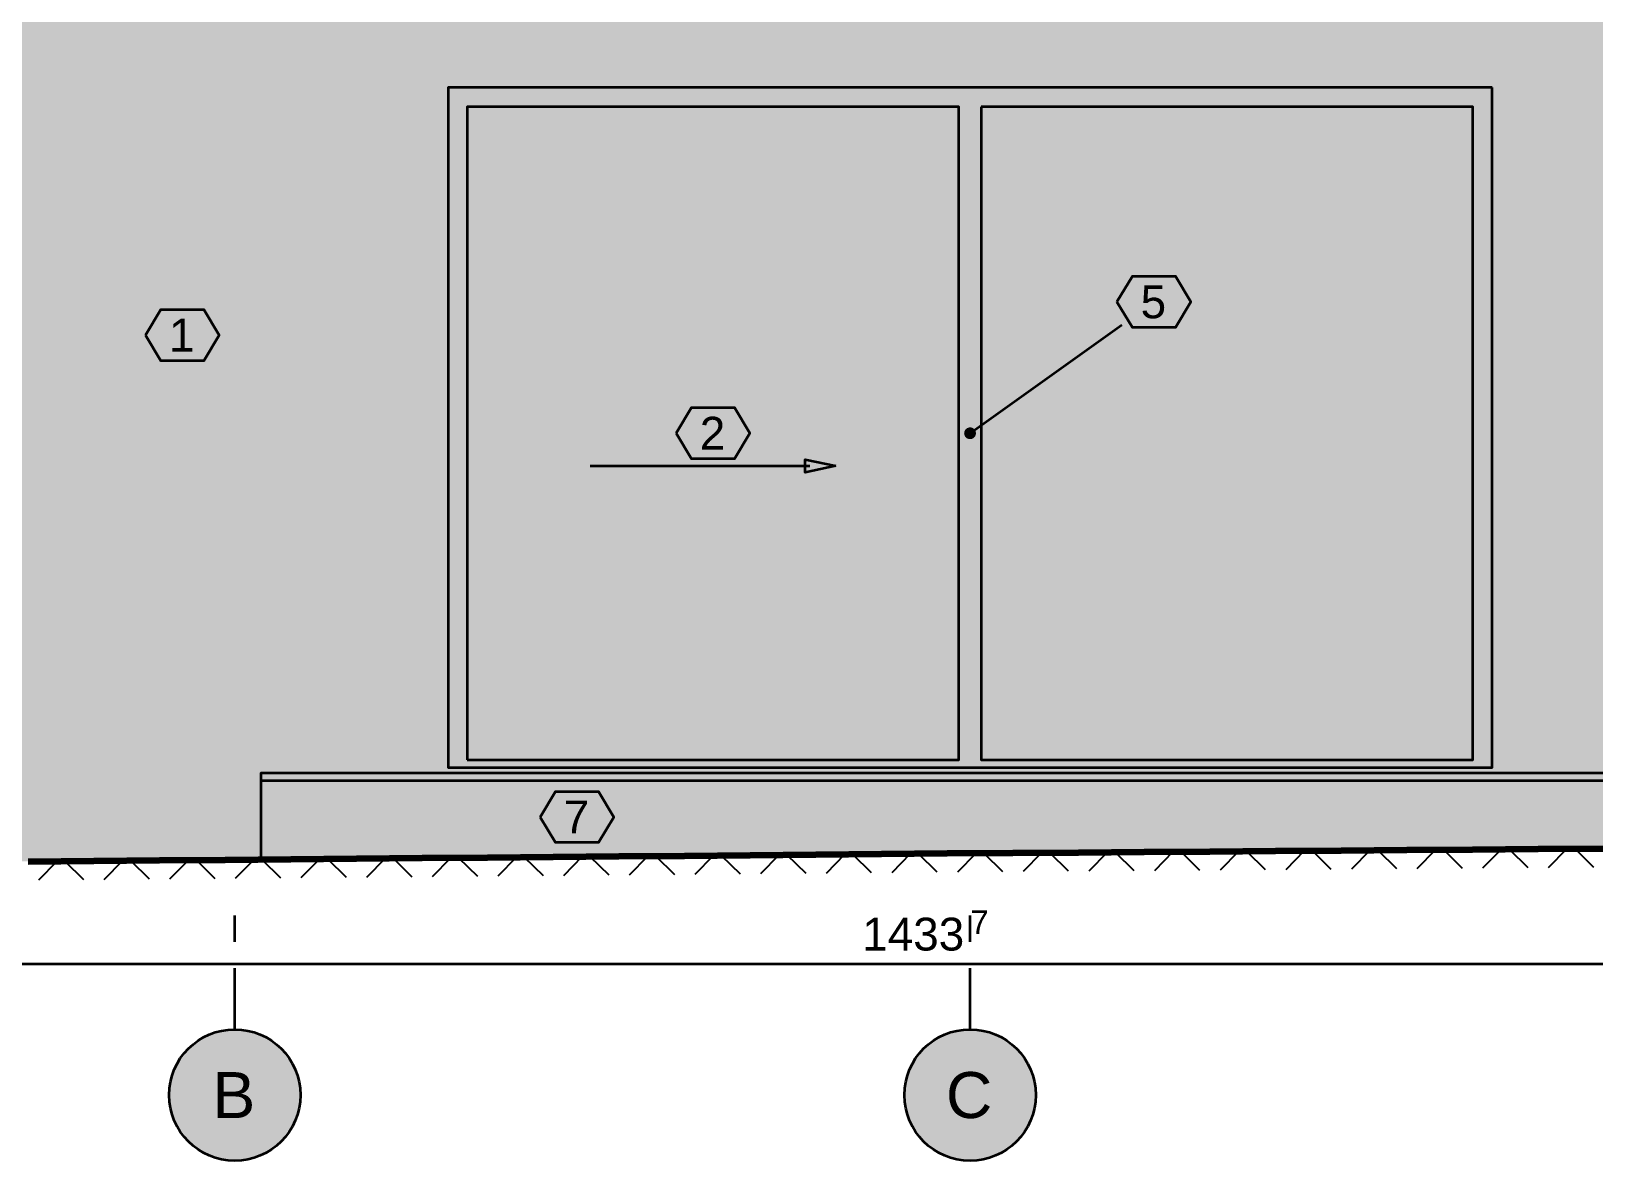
# Model space of a CAD drawing. Header units: metres. Extents: x -8.8 to 9.1, y -1.5 to 7.1.
# Drawn here: x -3.43 to 2.52, y -1.5 to 2.8 of the extents above; entities that cross this region are included whole.
import ezdxf

# ---------------------------------------------------------------- set-up
doc = ezdxf.new("R2010")
doc.units = ezdxf.units.M
doc.linetypes.add('PUNKTOWA', pattern=[10.5, 8.4, -1.05, 0, -1.05])
for name, color, linetype, lineweight in [('A-ELEWACJE', 7, 'Continuous', 35), ('A-KRESKOWANIE', 8, 'Continuous', 18), ('A-OPISY', 2, 'Continuous', 25), ('A-OSIE', 1, 'PUNKTOWA', 25), ('A-TEREN', 32, 'Continuous', 50), ('A-WYMIARY', 1, 'Continuous', 25)]:
    doc.layers.add(name, color=color, linetype=linetype, lineweight=lineweight)
doc.styles.add('PL_ARIAL', font='arial.ttf')

msp = doc.modelspace()

# ---------------------------------------------------------------- hatches: boundary and pattern name
at = {"layer": 'A-ELEWACJE', "true_color": 0xf5f4f1}
h = msp.add_hatch(color=7, dxfattribs=at)
h.paths.add_polyline_path([(-7.1485, 2.91), (-7.1485, 3.21), (-7.0765, 3.21), (-7.0765, 3.06), (-7.0265, 3.06), (-7.0265, 3.21), (-6.8765, 3.21), (-6.8765, 3.06), (-6.8265, 3.06), (-6.8265, 3.21), (-6.6765, 3.21), (-6.6765, 3.06), (-6.6265, 3.06), (-6.6265, 3.21), (-6.4765, 3.21), (-6.4765, 3.06), (-6.4265, 3.06), (-6.4265, 3.21), (-6.2765, 3.21), (-6.2765, 3.06), (-6.2265, 3.06), (-6.2265, 3.21), (-6.0765, 3.21), (-6.0765, 3.06), (-6.0265, 3.06), (-6.0265, 3.21), (-5.8765, 3.21), (-5.8765, 3.06), (-5.8265, 3.06), (-5.8265, 3.21), (-5.6765, 3.21), (-5.6765, 3.06), (-5.6265, 3.06), (-5.6265, 3.21), (-5.4765, 3.21), (-5.4765, 3.06), (-5.4265, 3.06), (-5.4265, 3.21), (-5.2765, 3.21), (-5.2765, 3.06), (-5.2265, 3.06), (-5.2265, 3.21), (-5.0765, 3.21), (-5.0765, 3.06), (-5.0265, 3.06), (-5.0265, 3.21), (-4.8765, 3.21), (-4.8765, 3.06), (-4.8265, 3.06), (-4.8265, 3.21), (-4.6765, 3.21), (-4.6765, 3.06), (-4.6265, 3.06), (-4.6265, 3.21), (-4.4765, 3.21), (-4.4765, 3.06), (-4.4265, 3.06), (-4.4265, 3.21), (-4.2765, 3.21), (-4.2765, 3.06), (-4.2265, 3.06), (-4.2265, 3.21), (-4.0765, 3.21), (-4.0765, 3.06), (-4.0265, 3.06), (-4.0265, 3.21), (-3.8765, 3.21), (-3.8765, 3.06), (-3.8265, 3.06), (-3.8265, 3.21), (-3.6765, 3.21), (-3.6765, 3.06), (-3.6265, 3.06), (-3.6265, 3.21), (-3.4765, 3.21), (-3.4765, 3.06), (-3.4265, 3.06), (-3.4265, 3.21), (-3.2765, 3.21), (-3.2765, 3.06), (-3.2265, 3.06), (-3.2265, 3.21), (-3.0765, 3.21), (-3.0765, 3.06), (-3.0265, 3.06), (-3.0265, 3.21), (-2.8765, 3.21), (-2.8765, 3.06), (-2.8265, 3.06), (-2.8265, 3.21), (-2.6765, 3.21), (-2.6765, 3.06), (-2.6265, 3.06), (-2.6265, 3.21), (-2.4765, 3.21), (-2.4765, 3.06), (-2.4265, 3.06), (-2.4265, 3.21), (-2.2765, 3.21), (-2.2765, 3.06), (-2.2265, 3.06), (-2.2265, 3.21), (-2.0765, 3.21), (-2.0765, 3.06), (-2.0265, 3.06), (-2.0265, 3.21), (-1.8765, 3.21), (-1.8765, 3.06), (-1.8265, 3.06), (-1.8265, 3.21), (-1.6765, 3.21), (-1.6765, 3.06), (-1.6395, 3.06), (-1.6265, 3.06), (-1.4765, 3.06), (-1.4265, 3.06), (-1.2765, 3.06), (-1.2265, 3.06), (-1.0765, 3.06), (-1.0265, 3.06), (-0.8765, 3.06), (-0.8265, 3.06), (-0.6765, 3.06), (-0.6265, 3.06), (-0.4765, 3.06), (-0.4265, 3.06), (-0.2765, 3.06), (-0.2265, 3.06), (-0.0765, 3.06), (-0.0265, 3.06), (0.1235, 3.06), (0.1735, 3.06), (0.3235, 3.06), (0.3735, 3.06), (0.5235, 3.06), (0.5735, 3.06), (0.7235, 3.06), (0.7735, 3.06), (0.9235, 3.06), (0.9735, 3.06), (1.1235, 3.06), (1.1735, 3.06), (1.3235, 3.06), (1.3735, 3.06), (1.5235, 3.06), (1.5735, 3.06), (1.7235, 3.06), (1.7735, 3.06), (1.9235, 3.06), (1.9365, 3.06), (1.9735, 3.06), (1.9735, 3.21), (2.1235, 3.21), (2.1235, 3.06), (2.1735, 3.06), (2.1735, 3.21), (2.3235, 3.21), (2.3235, 3.06), (2.3735, 3.06), (2.3735, 3.21), (2.5235, 3.21), (2.5235, 3.06), (2.5735, 3.06), (2.5735, 3.21), (2.7235, 3.21), (2.7235, 3.06), (2.7735, 3.06), (2.7735, 3.21), (2.9235, 3.21), (2.9235, 3.06), (2.9735, 3.06), (2.9735, 3.21), (3.1235, 3.21), (3.1235, 3.06), (3.1735, 3.06), (3.1735, 3.21), (3.3235, 3.21), (3.3235, 3.06), (3.3735, 3.06), (3.3735, 3.21), (3.4385, 3.21), (3.4385, 2.91), (3.4385, -0.02), (-2.5515, -0.02), (-2.5515, -0.05), (-2.5515, -0.3493), (-2.6885, -0.3505), (-2.9385, -0.3527), (-3.1885, -0.3549), (-3.4385, -0.3571), (-3.6885, -0.3593), (-3.9385, -0.3615), (-4.1885, -0.3636), (-4.4385, -0.3658), (-4.6885, -0.368), (-4.9385, -0.3702), (-5.1885, -0.3724), (-5.4385, -0.3745), (-5.6885, -0.3767), (-5.9385, -0.3789), (-6.1885, -0.3811), (-6.4385, -0.3833), (-6.6885, -0.3855), (-6.9385, -0.3876), (-7.1485, -0.3895)])
h.paths.add_polyline_path([(-5.6395, 0.904), (-5.6665, 0.904), (-5.6665, 0.875), (-3.8365, 0.875), (-3.8365, 0.904), (-3.8635, 0.904), (-3.8635, 2.388), (-5.6395, 2.388)], flags=0)
h.paths.add_polyline_path([(-1.8395, 2.588), (-1.8395, 0), (2.1365, 0), (2.1365, 2.588)], flags=0)
at = {"layer": 'A-ELEWACJE', "true_color": 0x6a6d70}
h = msp.add_hatch(color=7, dxfattribs=at)
h.paths.add_polyline_path([(2.0635, 0), (-1.7665, 0), (-1.8395, 0), (-1.8395, 2.588), (2.1365, 2.588), (2.1365, 0)])
h.paths.add_polyline_path([(0.106, 0.03), (0.106, 2.515), (-1.7665, 2.515), (-1.7665, 0.03)], flags=0)
h.paths.add_polyline_path([(0.191, 0.03), (2.0635, 0.03), (2.0635, 2.515), (0.191, 2.515)], flags=0)
at = {"layer": 'A-ELEWACJE', "true_color": 0xa9c3cd}
for points in [[(0.106, 0.03), (-1.7665, 0.03), (-1.7665, 2.515), (0.106, 2.515)], [(2.0635, 0.03), (0.191, 0.03), (0.191, 2.515), (2.0635, 2.515)]]:
    msp.add_hatch(color=7, dxfattribs=at).paths.add_polyline_path(points)
at = {"layer": 'A-ELEWACJE', "true_color": 0x000000}
msp.add_hatch(color=7, dxfattribs=at).paths.add_polyline_path([(-0.3621, 1.1483), (-0.4795, 1.1233), (-0.4795, 1.1732)])
at = {"layer": 'A-ELEWACJE', "true_color": 0x786555}
msp.add_hatch(color=7, dxfattribs=at).paths.add_polyline_path([(3.4455, -0.05), (-2.5515, -0.05), (-2.5515, -0.02), (3.4455, -0.02)])
at = {"layer": 'A-ELEWACJE', "true_color": 0x969087}
msp.add_hatch(color=7, dxfattribs=at).paths.add_polyline_path([(-2.5515, -0.05), (3.4455, -0.05), (3.4455, -0.3008), (3.3115, -0.3018), (3.0615, -0.3037), (2.8115, -0.3056), (2.5615, -0.3075), (2.3115, -0.3093), (2.0615, -0.3112), (1.8115, -0.3131), (1.5615, -0.315), (1.3115, -0.3169), (1.0615, -0.3188), (0.8115, -0.3206), (0.5615, -0.3225), (0.3115, -0.3242), (0.0615, -0.3262), (-0.1885, -0.3286), (-0.4385, -0.3309), (-0.6885, -0.3331), (-0.9385, -0.3353), (-1.1885, -0.3375), (-1.4385, -0.3396), (-1.6885, -0.3418), (-1.9385, -0.344), (-2.1885, -0.3462), (-2.4385, -0.3484), (-2.5515, -0.3493)])
at = {"layer": 'A-OPISY', "true_color": 0xffffff}
for points in [[(0.708, 1.7725), (0.7665, 1.87), (0.9305, 1.87), (0.989, 1.7725), (0.9305, 1.675), (0.7665, 1.675)], [(-2.992, 1.646), (-2.9335, 1.7435), (-2.7695, 1.7435), (-2.711, 1.646), (-2.7695, 1.5485), (-2.9335, 1.5485)], [(-0.9708, 1.2725), (-0.9123, 1.37), (-0.7482, 1.37), (-0.6897, 1.2725), (-0.7482, 1.175), (-0.9123, 1.175)], [(-1.4891, -0.188), (-1.4306, -0.0905), (-1.2666, -0.0905), (-1.2081, -0.188), (-1.2666, -0.2855), (-1.4306, -0.2855)]]:
    msp.add_hatch(color=7, dxfattribs=at).paths.add_polyline_path(points)
at = {"layer": 'A-OPISY', "true_color": 0x000000}
msp.add_hatch(color=7, dxfattribs=at).paths.add_polyline_path([(0.171, 1.2725), (0.1702, 1.2783), (0.168, 1.2837), (0.1644, 1.2884), (0.1597, 1.292), (0.1543, 1.2942), (0.1485, 1.295), (0.1427, 1.2942), (0.1372, 1.292), (0.1326, 1.2884), (0.129, 1.2837), (0.1268, 1.2783), (0.126, 1.2725), (0.1268, 1.2667), (0.129, 1.2612), (0.1326, 1.2566), (0.1372, 1.253), (0.1427, 1.2508), (0.1485, 1.25), (0.1543, 1.2508), (0.1597, 1.253), (0.1644, 1.2566), (0.168, 1.2612), (0.1702, 1.2667)])
at = {"layer": 'A-OSIE', "true_color": 0xffffff}
for points in [[(-2.4015, -1.2462), (-2.4036, -1.2136), (-2.41, -1.1815), (-2.4205, -1.1505), (-2.435, -1.1212), (-2.4532, -1.094), (-2.4747, -1.0694), (-2.4993, -1.0479), (-2.5265, -1.0297), (-2.5558, -1.0152), (-2.5868, -1.0047), (-2.6189, -0.9983), (-2.6515, -0.9962), (-2.6841, -0.9983), (-2.7162, -1.0047), (-2.7472, -1.0152), (-2.7765, -1.0297), (-2.8037, -1.0479), (-2.8283, -1.0694), (-2.8498, -1.094), (-2.868, -1.1212), (-2.8825, -1.1505), (-2.893, -1.1815), (-2.8994, -1.2136), (-2.9015, -1.2462), (-2.8994, -1.2788), (-2.893, -1.3109), (-2.8825, -1.3419), (-2.868, -1.3712), (-2.8498, -1.3984), (-2.8283, -1.423), (-2.8037, -1.4445), (-2.7765, -1.4627), (-2.7472, -1.4772), (-2.7162, -1.4877), (-2.6841, -1.4941), (-2.6515, -1.4962), (-2.6189, -1.4941), (-2.5868, -1.4877), (-2.5558, -1.4772), (-2.5265, -1.4627), (-2.4993, -1.4445), (-2.4747, -1.423), (-2.4532, -1.3984), (-2.435, -1.3712), (-2.4205, -1.3419), (-2.41, -1.3109), (-2.4036, -1.2788)], [(0.3985, -1.2462), (0.3964, -1.2136), (0.39, -1.1815), (0.3795, -1.1505), (0.365, -1.1212), (0.3468, -1.094), (0.3253, -1.0694), (0.3007, -1.0479), (0.2735, -1.0297), (0.2442, -1.0152), (0.2132, -1.0047), (0.1811, -0.9983), (0.1485, -0.9962), (0.1159, -0.9983), (0.0838, -1.0047), (0.0528, -1.0152), (0.0235, -1.0297), (-0.0037, -1.0479), (-0.0283, -1.0694), (-0.0498, -1.094), (-0.068, -1.1212), (-0.0825, -1.1505), (-0.093, -1.1815), (-0.0994, -1.2136), (-0.1015, -1.2462), (-0.0994, -1.2788), (-0.093, -1.3109), (-0.0825, -1.3419), (-0.068, -1.3712), (-0.0498, -1.3984), (-0.0283, -1.423), (-0.0037, -1.4445), (0.0235, -1.4627), (0.0528, -1.4772), (0.0838, -1.4877), (0.1159, -1.4941), (0.1485, -1.4962), (0.1811, -1.4941), (0.2132, -1.4877), (0.2442, -1.4772), (0.2735, -1.4627), (0.3007, -1.4445), (0.3253, -1.423), (0.3468, -1.3984), (0.365, -1.3712), (0.3795, -1.3419), (0.39, -1.3109), (0.3964, -1.2788)]]:
    msp.add_hatch(color=7, dxfattribs=at).paths.add_polyline_path(points)

# ---------------------------------------------------------------- linework, layer by layer
at = {"layer": 'A-ELEWACJE', "lineweight": 35, "ltscale": 0.05}
for points in [[(2.1365, 2.588), (-1.8395, 2.588), (-1.8395, 0), (2.1365, 0), (2.1365, 2.588)], [(-1.7665, 0.03), (0.106, 0.03), (0.106, 2.515), (-1.7665, 2.515), (-1.7665, 0.03)], [(0.191, 2.515), (0.191, 0.03), (2.0635, 0.03), (2.0635, 2.515), (0.191, 2.515)], [(-1.2984, 1.1483), (-0.4621, 1.1483)], [(3.4455, -0.05), (-2.5515, -0.05), (-2.5515, -0.02), (3.4455, -0.02), (3.4455, -0.05)], [(-2.5515, -0.3489), (-2.5515, -0.0504)]]:
    msp.add_lwpolyline(points, dxfattribs=at)
msp.add_lwpolyline([(-0.3621, 1.1483), (-0.4795, 1.1233), (-0.4795, 1.1732)], close=True, dxfattribs=at)
at = {"layer": 'A-KRESKOWANIE', "lineweight": 25, "ltscale": 0.05}
for points in [[(-3.3982, -0.4275), (-3.3281, -0.3561)], [(-3.2989, -0.3559), (-3.2275, -0.426)], [(-3.1482, -0.4253), (-3.0781, -0.3539)], [(-3.0489, -0.3537), (-2.9775, -0.4238)], [(-2.8982, -0.4231), (-2.8281, -0.3518)], [(-2.7989, -0.3515), (-2.7275, -0.4216)], [(-2.6482, -0.4209), (-2.5781, -0.3496)], [(-2.5489, -0.3493), (-2.4775, -0.4194)], [(-2.3982, -0.4187), (-2.3281, -0.3474)], [(-2.2989, -0.3471), (-2.2275, -0.4172)], [(-2.1482, -0.4165), (-2.0781, -0.3452)], [(-2.0489, -0.345), (-1.9775, -0.4151)], [(-1.8982, -0.4144), (-1.8281, -0.343)], [(-1.7989, -0.3428), (-1.7275, -0.4129)], [(-1.6482, -0.4122), (-1.5781, -0.3409)], [(-1.5489, -0.3406), (-1.4775, -0.4107)], [(-1.3982, -0.41), (-1.3281, -0.3387)], [(-1.2989, -0.3384), (-1.2275, -0.4085)], [(-1.1482, -0.4078), (-1.0781, -0.3365)], [(-1.0489, -0.3362), (-0.9775, -0.4063)], [(-0.8982, -0.4056), (-0.8281, -0.3343)], [(-0.7989, -0.3341), (-0.7275, -0.4042)], [(-0.6482, -0.4035), (-0.5781, -0.3321)], [(-0.5489, -0.3319), (-0.4775, -0.402)], [(-0.3982, -0.4013), (-0.3281, -0.3299)], [(-0.2989, -0.3296), (-0.2275, -0.3997)], [(-0.1482, -0.3989), (-0.0781, -0.3275)], [(-0.0489, -0.3272), (0.0225, -0.3973)], [(0.1017, -0.3966), (0.1719, -0.3253)], [(0.2011, -0.3251), (0.2724, -0.3952)], [(0.3516, -0.3947), (0.4219, -0.3235)], [(0.4511, -0.3233), (0.5223, -0.3935)], [(0.6017, -0.3929), (0.6719, -0.3217)], [(0.7011, -0.3215), (0.7724, -0.3917)], [(0.8517, -0.3911), (0.9219, -0.3198)], [(0.9511, -0.3196), (1.0224, -0.3898)], [(1.1017, -0.3892), (1.1719, -0.3179)], [(1.2011, -0.3177), (1.2724, -0.3879)], [(1.3517, -0.3873), (1.4219, -0.316)], [(1.4511, -0.3158), (1.5224, -0.386)], [(1.6017, -0.3854), (1.6719, -0.3142)], [(1.7011, -0.3139), (1.7724, -0.3841)], [(1.8517, -0.3835), (1.9219, -0.3123)], [(1.9511, -0.3121), (2.0224, -0.3822)], [(2.1017, -0.3816), (2.1719, -0.3104)], [(2.2011, -0.3102), (2.2724, -0.3803)], [(2.3517, -0.3797), (2.4219, -0.3085)], [(2.4511, -0.3083), (2.5224, -0.3785)]]:
    msp.add_lwpolyline(points, dxfattribs=at)
at = {"layer": 'A-OPISY', "lineweight": 35, "ltscale": 0.05}
for points in [[(0.708, 1.7725), (0.7665, 1.87), (0.9305, 1.87), (0.989, 1.7725), (0.9305, 1.675), (0.7665, 1.675)], [(-2.992, 1.646), (-2.9335, 1.7435), (-2.7695, 1.7435), (-2.711, 1.646), (-2.7695, 1.5485), (-2.9335, 1.5485)], [(-0.9708, 1.2725), (-0.9123, 1.37), (-0.7482, 1.37), (-0.6897, 1.2725), (-0.7482, 1.175), (-0.9123, 1.175)], [(-1.4891, -0.188), (-1.4306, -0.0905), (-1.2666, -0.0905), (-1.2081, -0.188), (-1.2666, -0.2855), (-1.4306, -0.2855)]]:
    msp.add_lwpolyline(points, close=True, dxfattribs=at)
msp.add_lwpolyline([(0.1485, 1.2725), (0.7264, 1.6853)], dxfattribs=at)
at = {"layer": 'A-OSIE', "linetype": 'PUNKTOWA', "lineweight": 35, "ltscale": 0.027778, "flags": 128}
for points in [[(-2.6515, -0.9962), (-2.6515, -0.4712)], [(0.1485, -0.9962), (0.1485, -0.4712)]]:
    msp.add_lwpolyline(points, dxfattribs=at)
at = {"layer": 'A-OSIE', "linetype": 'Continuous', "lineweight": 35, "ltscale": 0.05}
for centre in [(-2.6515, -1.2462), (0.1485, -1.2462)]:
    msp.add_circle(centre, 0.25, dxfattribs=at)
at = {"layer": 'A-TEREN', "lineweight": 140, "ltscale": 0.05}
msp.add_lwpolyline([(-3.4385, -0.3571), (-3.1885, -0.3549), (-2.9385, -0.3527), (-2.6885, -0.3505), (-2.4385, -0.3484), (-2.1885, -0.3462), (-1.9385, -0.344), (-1.6885, -0.3418), (-1.4385, -0.3396), (-1.1885, -0.3375), (-0.9385, -0.3353), (-0.6885, -0.3331), (-0.4385, -0.3309), (-0.1885, -0.3286), (0.0615, -0.3262), (0.3115, -0.3242), (0.5615, -0.3225), (0.8115, -0.3207), (1.0615, -0.3188), (1.3115, -0.3169), (1.5615, -0.315), (1.8115, -0.3131), (2.0615, -0.3112), (2.3115, -0.3093), (2.5615, -0.3075)], dxfattribs=at)
at = {"layer": 'A-WYMIARY', "lineweight": 35, "ltscale": 0.05}
msp.add_lwpolyline([(-7.2885, -0.7462), (7.2485, -0.7462)], dxfattribs=at)

# ---------------------------------------------------------------- texts
at = {"layer": 'A-OPISY', "style": 'PL_ARIAL'}
for s, p in [('5', (0.798, 1.71)), ('1', (-2.902, 1.5835)), ('2', (-0.8808, 1.21)), ('7', (-1.3991, -0.2505))]:
    msp.add_text(s, height=0.125, dxfattribs=at).set_placement(p)
at = {"layer": 'A-OSIE', "style": 'PL_ARIAL'}
for s, p in [('B', (-2.7363, -1.3337)), ('C', (0.0566, -1.3337))]:
    msp.add_text(s, height=0.175, dxfattribs=at).set_placement(p)
at = {"layer": 'A-WYMIARY', "style": 'PL_ARIAL'}
for s, height, p in [('1433', 0.125, (-0.2622, -0.6962)), ('7', 0.09, (0.1495, -0.6337))]:
    msp.add_text(s, height=height, dxfattribs=at).set_placement(p)

doc.saveas('drawing.dxf')
